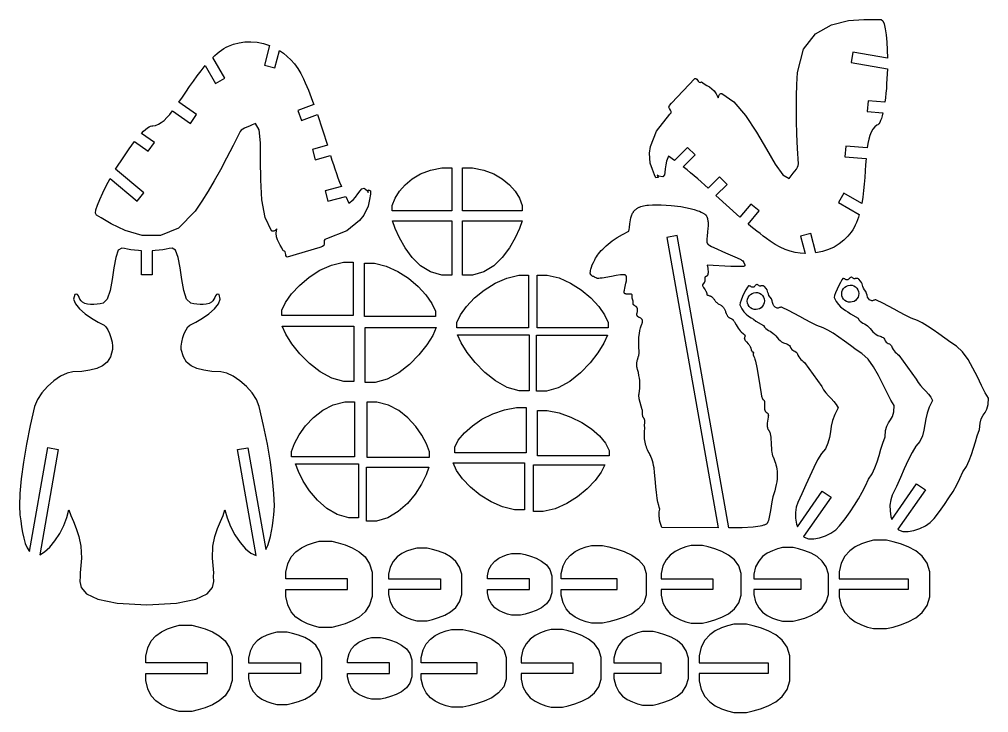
# Model space of a CAD drawing. Extents: x -355 to 189, y -333 to 56.
import ezdxf

# ---------------------------------------------------------------- set-up
doc = ezdxf.new("R2010")
doc.units = 0
doc.header["$MEASUREMENT"] = 0
doc.layers.add('DXF', color=18, linetype='CONTINUOUS')

msp = doc.modelspace()

# ---------------------------------------------------------------- linework, layer by layer
at = {"layer": 'DXF'}
for points in [[(9.71, -20.32), (8.53, -23.12), (8.06, -25.17), (7.83, -27.35), (7.61, -29.41), (7.33, -30.87), (6.48, -31.87), (3.95, -31.5), (3.35, -30.94), (3.81, -32.23), (2.52, -32.4), (1.73, -30.74), (0.62, -27.88), (-0.63, -24.27), (-0.94, -18.64), (-0.44, -14.85), (2.81, -6.35), (10.44, 3.24), (11.2, 4.06), (11.19, 4.82), (10.74, 5.57), (10.2, 6.35), (9.9, 7.21), (10.17, 8.19), (11.37, 9.35), (24.41, 23.19), (25.01, 23.19), (25.5, 22.84), (25.93, 22.29), (26.36, 21.71), (26.84, 21.26), (27.41, 21.07), (28.12, 21.32), (29.66, 20.23), (31.17, 19.34), (32.64, 18.51), (34.02, 17.56), (35.31, 16.35), (36.46, 14.7), (37.47, 12.47), (37.65, 13.07), (37.84, 13.58), (38.05, 14), (38.31, 14.33), (38.63, 14.59), (39.04, 14.77), (39.55, 14.89), (46.36, 10.15), (52.86, 2.44), (58.96, -6.87), (64.57, -16.42), (69.57, -24.83), (73.89, -30.74), (77.41, -32.78), (78.55, -31.28), (79.63, -29.92), (80.6, -28.68), (81.42, -27.56), (82.04, -26.53), (82.43, -25.57), (82.53, -24.66), (82.05, -15.97), (81.7, -7.97), (81.48, -0.5), (81.4, 6.56), (81.47, 13.34), (81.69, 19.98), (82.07, 26.62), (85.37, 39.68), (92.17, 48.28), (101.05, 53.34), (110.58, 55.77), (119.35, 56.47), (125.93, 56.36), (128.9, 56.35), (129.92, 55.7), (130.72, 53.93), (131.32, 51.21), (131.78, 47.75), (132.13, 43.71), (132.4, 39.3), (132.63, 34.71), (113.12, 38.15), (112.08, 32.24), (132.5, 28.64), (132.37, 25.86), (132.23, 23.09), (132.07, 20.35), (131.89, 17.65), (131.67, 14.99), (131.4, 12.41), (131.07, 9.9), (121.73, 10.72), (121.21, 4.74), (129.99, 3.97), (129.58, 2.31), (129.14, 0.85), (128.68, -0.39), (128.19, -1.4), (127.68, -2.16), (127.14, -2.65), (126.57, -2.84), (125.36, -3.88), (124.32, -5.23), (123.44, -6.85), (122.7, -8.73), (122.09, -10.85), (121.59, -13.18), (121.18, -15.69), (109.07, -14.63), (108.55, -20.61), (120.53, -21.66), (120.26, -25.1), (120, -28.65), (119.74, -32.28), (119.44, -35.96), (119.08, -39.63), (118.63, -43.28), (118.06, -46.86), (108.06, -41.09), (105.06, -46.28), (116.66, -52.98), (116.2, -54.56), (115.68, -56.09), (115.11, -57.58), (114.48, -59.01), (113.8, -60.38), (113.05, -61.69), (112.23, -62.94), (110.32, -65.32), (108.05, -67.54), (105.45, -69.55), (102.55, -71.32), (99.38, -72.79), (95.98, -73.92), (92.37, -74.67), (89.43, -63.71), (83.64, -65.26), (86.25, -75), (83.52, -74.82), (80.76, -74.39), (77.95, -73.69), (75.13, -72.72), (72.29, -71.45), (69.45, -69.89), (66.62, -68.01), (64.69, -66.6), (62.81, -65.21), (61, -63.83), (59.24, -62.47), (57.53, -61.12), (55.88, -59.78), (54.27, -58.45), (60.49, -51.03), (55.9, -47.18), (49.68, -54.59), (36.28, -42.44), (42.49, -36.24), (38.25, -31.99), (31.9, -38.34), (29.94, -36.53), (27.99, -34.75), (26.04, -33.01), (24.06, -31.29), (22.06, -29.6), (20.02, -27.94), (17.93, -26.3), (24.62, -19.62), (20.37, -15.38), (13.02, -22.73)], [(-169.81, -46.66), (-167.39, -44.83), (-165.95, -43.3), (-164.66, -41.52), (-163.45, -39.85), (-162.47, -38.72), (-161.23, -38.29), (-159.23, -39.87), (-158.99, -40.65), (-158.74, -39.3), (-157.54, -39.8), (-157.69, -41.63), (-158.15, -44.67), (-158.88, -48.42), (-161.42, -53.44), (-163.75, -56.48), (-170.82, -62.22), (-182.22, -66.71), (-183.29, -67.04), (-183.66, -67.7), (-183.65, -68.57), (-183.57, -69.52), (-183.73, -70.42), (-184.47, -71.13), (-186.08, -71.54), (-204.3, -77), (-204.81, -76.7), (-205.06, -76.15), (-205.16, -75.46), (-205.25, -74.75), (-205.43, -74.11), (-205.83, -73.67), (-206.57, -73.52), (-207.36, -71.81), (-208.23, -70.29), (-209.08, -68.83), (-209.8, -67.32), (-210.31, -65.63), (-210.49, -63.62), (-210.24, -61.19), (-210.7, -61.62), (-211.12, -61.97), (-211.51, -62.22), (-211.9, -62.38), (-212.31, -62.44), (-212.75, -62.4), (-213.25, -62.25), (-216.78, -54.74), (-218.56, -44.81), (-219.19, -33.69), (-219.26, -22.62), (-219.39, -12.83), (-220.17, -5.55), (-222.2, -2.03), (-223.95, -2.76), (-225.56, -3.4), (-227.02, -3.98), (-228.29, -4.55), (-229.34, -5.13), (-230.16, -5.77), (-230.7, -6.5), (-234.63, -14.26), (-238.33, -21.38), (-241.87, -27.95), (-245.33, -34.1), (-248.79, -39.94), (-252.3, -45.58), (-255.94, -51.14), (-265.33, -60.8), (-275.52, -64.85), (-285.74, -64.79), (-295.21, -62.13), (-303.15, -58.35), (-308.8, -54.96), (-311.36, -53.47), (-311.92, -52.4), (-311.72, -50.47), (-310.89, -47.81), (-309.56, -44.58), (-307.84, -40.92), (-305.87, -36.96), (-303.77, -32.86), (-288.6, -45.6), (-284.74, -41), (-300.62, -27.67), (-299.12, -25.33), (-297.62, -23), (-296.11, -20.71), (-294.6, -18.46), (-293.08, -16.28), (-291.55, -14.17), (-290.02, -12.16), (-282.34, -17.54), (-278.89, -12.63), (-286.12, -7.57), (-284.93, -6.34), (-283.83, -5.29), (-282.8, -4.44), (-281.87, -3.81), (-281.05, -3.41), (-280.34, -3.26), (-279.75, -3.37), (-278.18, -3.08), (-276.6, -2.44), (-275.03, -1.47), (-273.45, -0.21), (-271.87, 1.32), (-270.27, 3.09), (-268.66, 5.06), (-258.7, -1.91), (-255.25, 3), (-265.11, 9.9), (-263.15, 12.74), (-261.16, 15.69), (-259.11, 18.7), (-257.02, 21.74), (-254.87, 24.74), (-252.65, 27.67), (-250.37, 30.49), (-244.6, 20.49), (-239.4, 23.49), (-246.1, 35.1), (-244.91, 36.23), (-243.69, 37.3), (-242.46, 38.3), (-241.2, 39.22), (-239.92, 40.07), (-238.61, 40.83), (-237.29, 41.5), (-234.44, 42.61), (-231.36, 43.39), (-228.1, 43.84), (-224.71, 43.91), (-221.23, 43.6), (-217.72, 42.88), (-214.22, 41.73), (-217.16, 30.77), (-211.36, 29.22), (-208.75, 38.95), (-206.48, 37.44), (-204.3, 35.68), (-202.22, 33.67), (-200.26, 31.42), (-198.44, 28.9), (-196.76, 26.13), (-195.24, 23.08), (-194.28, 20.9), (-193.35, 18.76), (-192.47, 16.66), (-191.63, 14.6), (-190.82, 12.57), (-190.06, 10.59), (-189.33, 8.63), (-198.43, 5.32), (-196.38, -0.32), (-187.28, 2.99), (-181.76, -14.23), (-190.24, -16.5), (-188.68, -22.29), (-180.01, -19.97), (-179.22, -22.51), (-178.42, -25.03), (-177.6, -27.52), (-176.75, -29.99), (-175.87, -32.46), (-174.93, -34.92), (-173.94, -37.38), (-183.06, -39.82), (-181.51, -45.62), (-171.46, -42.92)], [(-117.5, -26.83), (-111.94, -26.83), (-111.94, -51.05), (-145.39, -51.05), (-145.39, -48), (-143.81, -43.97), (-141.42, -40.04), (-138.23, -36.35), (-134.24, -33.04), (-129.45, -30.26), (-123.87, -28.14)], [(-105.94, -26.83), (-100.38, -26.83), (-94.01, -28.14), (-88.43, -30.26), (-83.64, -33.04), (-79.65, -36.35), (-76.46, -40.04), (-74.07, -43.97), (-72.49, -48), (-72.49, -51.05), (-105.94, -51.05)], [(43.52, -229.06), (14.58, -64.89), (8.67, -65.94), (37.43, -229.03), (5.81, -228.88), (5.13, -226.54), (4.84, -225.34), (4.62, -224.09), (4.53, -223.45), (4.47, -222.79), (4.43, -222.11), (4.41, -221.42), (4.43, -220.7), (4.48, -219.97), (4.57, -219.2), (4.69, -218.42), (4.45, -217.32), (4.19, -216.39), (3.66, -214.62), (3.42, -213.6), (3.21, -212.36), (3.05, -210.82), (2.95, -208.87), (2.55, -206.15), (2.28, -203.42), (1.83, -197.98), (1.5, -195.31), (1.27, -194), (1, -192.7), (0.66, -191.42), (0.25, -190.17), (-0.23, -188.94), (-0.51, -188.34), (-0.81, -187.74), (-1.28, -186.93), (-1.71, -186.1), (-2.1, -185.27), (-2.45, -184.43), (-2.76, -183.58), (-3.04, -182.72), (-3.27, -181.83), (-3.47, -180.93), (-3.63, -180.01), (-3.75, -179.07), (-3.83, -178.1), (-3.87, -177.11), (-3.87, -176.09), (-3.84, -175.04), (-3.66, -172.85), (-3.69, -172.65), (-3.72, -172.45), (-3.75, -172.06), (-3.75, -171.7), (-3.74, -171.34), (-3.62, -170.03), (-3.6, -169.71), (-3.59, -169.4), (-3.6, -169.24), (-3.61, -169.08), (-3.63, -168.92), (-3.65, -168.76), (-3.69, -168.59), (-3.73, -168.43), (-3.78, -168.26), (-3.85, -168.09), (-3.92, -167.92), (-4.01, -167.74), (-4.11, -167.56), (-4.22, -167.38), (-4.27, -167.32), (-4.32, -167.27), (-4.36, -167.21), (-4.4, -167.15), (-4.48, -167.03), (-4.55, -166.9), (-4.62, -166.77), (-4.68, -166.63), (-4.73, -166.49), (-4.77, -166.34), (-4.81, -166.19), (-4.84, -166.04), (-4.9, -165.73), (-4.93, -165.41), (-4.95, -165.09), (-4.98, -163.8), (-5, -163.21), (-5.03, -162.93), (-5.05, -162.8), (-5.07, -162.68), (-6.77, -156.52), (-6.84, -156.15), (-6.89, -155.78), (-6.92, -155.43), (-6.93, -155.07), (-6.93, -154.72), (-6.92, -154.37), (-6.87, -153.66), (-6.49, -150.55), (-6.43, -149.62), (-6.4, -148.61), (-6.42, -147.5), (-6.5, -146.28), (-6.67, -144.94), (-6.92, -143.45), (-7.27, -141.81), (-7.74, -140), (-7.97, -139.08), (-8.05, -138.65), (-8.11, -138.25), (-8.15, -137.87), (-8.18, -137.51), (-8.18, -137.16), (-8.18, -136.83), (-8.16, -136.51), (-8.13, -136.21), (-8.09, -135.92), (-8.04, -135.64), (-7.91, -135.11), (-7.76, -134.61), (-7.12, -132.69), (-7.06, -132.43), (-7, -132.17), (-6.96, -131.9), (-6.92, -131.63), (-6.89, -131.34), (-6.88, -131.03), (-6.88, -130.72), (-6.9, -130.39), (-7.07, -127.14), (-7.08, -124.33), (-6.95, -121.92), (-6.72, -119.86), (-6.41, -118.14), (-6.06, -116.71), (-5.7, -115.55), (-5.34, -114.61), (-5.18, -114.18), (-5.06, -113.8), (-5.02, -113.62), (-4.99, -113.45), (-4.96, -113.28), (-4.94, -113.13), (-4.94, -112.99), (-4.94, -112.85), (-4.94, -112.72), (-4.96, -112.6), (-4.97, -112.54), (-4.98, -112.48), (-5, -112.43), (-5.01, -112.37), (-5.03, -112.32), (-5.05, -112.27), (-5.07, -112.22), (-5.09, -112.17), (-5.11, -112.13), (-5.14, -112.08), (-5.16, -112.04), (-5.19, -111.99), (-5.25, -111.91), (-5.31, -111.84), (-5.38, -111.76), (-5.45, -111.7), (-5.53, -111.63), (-5.61, -111.57), (-5.69, -111.51), (-5.78, -111.45), (-5.96, -111.35), (-6.34, -111.16), (-6.72, -110.97), (-6.92, -110.87), (-7.1, -110.77), (-7.28, -110.66), (-7.36, -110.6), (-7.44, -110.53), (-7.52, -110.47), (-7.6, -110.4), (-7.67, -110.32), (-7.73, -110.24), (-7.8, -110.16), (-7.85, -110.07), (-7.9, -109.98), (-7.93, -109.93), (-7.95, -109.87), (-7.97, -109.82), (-7.99, -109.77), (-8.02, -109.66), (-8.05, -109.54), (-8.07, -109.41), (-8.08, -109.28), (-8.08, -109.13), (-8.08, -108.98), (-8.07, -108.83), (-8.05, -108.66), (-8.02, -108.48), (-7.98, -108.3), (-7.93, -108.1), (-7.84, -107.72), (-7.77, -107.37), (-7.73, -107.04), (-7.71, -106.74), (-7.7, -106.6), (-7.71, -106.47), (-7.71, -106.34), (-7.72, -106.22), (-7.74, -106.11), (-7.76, -106), (-7.78, -105.89), (-7.81, -105.79), (-7.85, -105.69), (-7.88, -105.6), (-7.92, -105.52), (-7.96, -105.43), (-8.01, -105.35), (-8.06, -105.28), (-8.11, -105.21), (-8.16, -105.14), (-8.21, -105.08), (-8.27, -105.02), (-8.33, -104.96), (-8.39, -104.9), (-8.52, -104.8), (-8.65, -104.7), (-8.92, -104.53), (-9.19, -104.37), (-9.45, -104.22), (-9.57, -104.14), (-9.69, -104.06), (-9.74, -104.01), (-9.79, -103.97), (-9.84, -103.92), (-9.89, -103.87), (-9.93, -103.82), (-9.97, -103.77), (-10.01, -103.71), (-10.04, -103.65), (-10.07, -103.59), (-10.09, -103.56), (-10.1, -103.53), (-10.12, -103.46), (-10.14, -103.39), (-10.15, -103.31), (-10.16, -103.23), (-10.17, -103.15), (-10.17, -103.06), (-10.16, -102.71), (-10.18, -102.37), (-10.22, -102.05), (-10.27, -101.73), (-10.4, -101.13), (-10.55, -100.56), (-10.68, -100.01), (-10.74, -99.74), (-10.78, -99.48), (-10.81, -99.21), (-10.82, -99.08), (-10.82, -98.95), (-10.82, -98.82), (-10.81, -98.69), (-10.79, -98.55), (-10.77, -98.42), (-10.76, -98.39), (-10.76, -98.36), (-10.76, -98.33), (-10.76, -98.3), (-10.76, -98.27), (-10.76, -98.26), (-10.76, -98.24), (-10.76, -98.23), (-10.77, -98.22), (-10.77, -98.2), (-10.77, -98.19), (-10.78, -98.18), (-10.78, -98.17), (-10.79, -98.16), (-10.79, -98.15), (-10.8, -98.13), (-10.8, -98.12), (-10.81, -98.11), (-10.82, -98.1), (-10.82, -98.09), (-10.83, -98.08), (-10.85, -98.06), (-10.85, -98.05), (-10.86, -98.05), (-10.88, -98.03), (-10.9, -98.01), (-10.92, -98), (-10.95, -97.98), (-10.97, -97.97), (-11, -97.95), (-11.03, -97.94), (-11.05, -97.93), (-11.08, -97.92), (-11.15, -97.9), (-11.21, -97.88), (-11.29, -97.87), (-11.36, -97.85), (-11.52, -97.84), (-11.7, -97.82), (-12.09, -97.81), (-12.94, -97.82), (-13.38, -97.81), (-13.8, -97.79), (-14, -97.76), (-14.2, -97.73), (-14.29, -97.71), (-14.38, -97.68), (-14.47, -97.66), (-14.56, -97.63), (-14.64, -97.59), (-14.71, -97.56), (-14.79, -97.52), (-14.86, -97.47), (-14.89, -97.45), (-14.92, -97.42), (-14.95, -97.4), (-14.98, -97.37), (-15.01, -97.34), (-15.03, -97.31), (-15.06, -97.28), (-15.08, -97.25), (-15.11, -97.22), (-15.13, -97.19), (-15.15, -97.15), (-15.17, -97.12), (-15.18, -97.08), (-15.2, -97.04), (-15.21, -97), (-15.23, -96.96), (-15.24, -96.92), (-15.25, -96.87), (-15.25, -96.83), (-15.26, -96.78), (-15.27, -96.73), (-15.27, -96.68), (-15.27, -96.58), (-15.26, -96.36), (-15.23, -96.12), (-15.15, -95.59), (-14.9, -94.37), (-14.26, -91.61), (-14.01, -90.24), (-13.93, -89.6), (-13.91, -89.29), (-13.9, -89), (-13.9, -88.72), (-13.91, -88.46), (-13.92, -88.33), (-13.94, -88.21), (-13.96, -88.09), (-13.99, -87.98), (-14.01, -87.87), (-14.05, -87.77), (-14.09, -87.67), (-14.13, -87.58), (-14.15, -87.53), (-14.18, -87.49), (-14.2, -87.45), (-14.23, -87.41), (-14.26, -87.37), (-14.28, -87.33), (-14.32, -87.3), (-14.35, -87.26), (-14.36, -87.25), (-14.38, -87.23), (-14.4, -87.22), (-14.42, -87.2), (-14.44, -87.19), (-14.46, -87.17), (-14.51, -87.15), (-14.56, -87.12), (-14.62, -87.1), (-14.68, -87.08), (-14.74, -87.06), (-14.81, -87.04), (-14.88, -87.02), (-15.03, -86.99), (-15.2, -86.97), (-15.38, -86.95), (-15.79, -86.94), (-16.24, -86.95), (-17.26, -87.02), (-19.71, -87.35), (-22.44, -87.82), (-27.64, -88.74), (-28.68, -88.88), (-29.54, -88.95), (-29.9, -88.96), (-30.06, -88.96), (-30.2, -88.95), (-30.33, -88.94), (-30.39, -88.93), (-30.44, -88.92), (-30.49, -88.9), (-30.54, -88.89), (-30.56, -88.88), (-30.58, -88.87), (-30.6, -88.87), (-30.61, -88.86), (-31.84, -88.27), (-32.47, -87.96), (-32.78, -87.8), (-33.07, -87.62), (-33.34, -87.44), (-33.46, -87.34), (-33.58, -87.24), (-33.69, -87.13), (-33.8, -87.03), (-33.89, -86.91), (-33.94, -86.86), (-33.98, -86.8), (-34.02, -86.74), (-34.05, -86.68), (-34.09, -86.62), (-34.12, -86.55), (-34.15, -86.49), (-34.17, -86.42), (-34.19, -86.36), (-34.21, -86.29), (-34.23, -86.22), (-34.24, -86.15), (-34.25, -86.08), (-34.26, -86), (-34.26, -85.93), (-34.26, -85.85), (-34.25, -85.78), (-34.25, -85.7), (-34.19, -85.25), (-34.07, -84.58), (-33.87, -83.7), (-33.56, -82.62), (-33.12, -81.38), (-32.53, -79.99), (-31.75, -78.47), (-31.29, -77.66), (-30.77, -76.84), (-30.2, -75.99), (-29.56, -75.13), (-28.86, -74.25), (-28.1, -73.35), (-27.26, -72.45), (-26.36, -71.53), (-25.37, -70.61), (-24.31, -69.69), (-23.17, -68.77), (-21.94, -67.84), (-19.22, -66.02), (-16.12, -64.23), (-12.61, -62.5), (-12.41, -61.49), (-12.25, -60.42), (-12, -58.22), (-11.69, -56.01), (-11.46, -54.92), (-11.32, -54.39), (-11.16, -53.86), (-10.97, -53.35), (-10.76, -52.85), (-10.52, -52.37), (-10.24, -51.9), (-10.09, -51.67), (-9.93, -51.45), (-9.77, -51.23), (-9.59, -51.01), (-9.4, -50.8), (-9.2, -50.6), (-9, -50.4), (-8.78, -50.21), (-8.55, -50.02), (-8.31, -49.84), (-8.05, -49.66), (-7.79, -49.49), (-7.51, -49.33), (-7.22, -49.18), (-6.91, -49.03), (-6.6, -48.89), (-5.92, -48.63), (-5.19, -48.4), (-4.39, -48.2), (-3.54, -48.04), (-2.61, -47.9), (-1.61, -47.79), (0.59, -47.65), (3, -47.6), (5.58, -47.64), (11.04, -47.98), (16.56, -48.66), (19.22, -49.12), (21.73, -49.65), (24.07, -50.25), (26.16, -50.93), (27.1, -51.29), (27.97, -51.67), (28.74, -52.07), (29.1, -52.27), (29.43, -52.48), (29.74, -52.69), (30.02, -52.91), (30.28, -53.13), (30.51, -53.35), (30.61, -53.46), (30.71, -53.58), (30.8, -53.69), (30.88, -53.81), (30.96, -53.92), (31.03, -54.04), (31.09, -54.16), (31.14, -54.28), (31.33, -54.77), (31.48, -55.27), (31.61, -55.79), (31.71, -56.31), (31.79, -56.86), (31.84, -57.4), (31.89, -58.52), (31.87, -59.66), (31.8, -60.8), (31.56, -63.04), (31.29, -65.13), (31.11, -66.96), (31.1, -67.37), (31.1, -67.75), (31.11, -68.11), (31.14, -68.44), (31.17, -68.6), (31.2, -68.74), (31.23, -68.88), (31.27, -69.01), (31.32, -69.14), (31.35, -69.2), (31.37, -69.25), (31.4, -69.31), (31.43, -69.36), (31.46, -69.41), (31.5, -69.46), (31.54, -69.5), (31.58, -69.55), (31.63, -69.6), (31.68, -69.65), (31.81, -69.76), (31.96, -69.88), (32.32, -70.12), (32.75, -70.39), (33.82, -70.98), (35.13, -71.63), (41.71, -74.57), (48.13, -77.36), (50.31, -78.42), (50.68, -78.63), (50.97, -78.82), (51.09, -78.9), (51.13, -78.94), (51.18, -78.97), (51.21, -79.01), (51.23, -79.02), (51.24, -79.04), (51.26, -79.06), (51.27, -79.07), (51.28, -79.09), (51.29, -79.1), (51.83, -80.05), (52.1, -80.52), (52.22, -80.76), (52.31, -80.98), (52.35, -81.09), (52.39, -81.19), (52.41, -81.3), (52.43, -81.35), (52.43, -81.4), (52.44, -81.44), (52.45, -81.49), (52.45, -81.54), (52.45, -81.58), (52.44, -81.63), (52.44, -81.67), (52.43, -81.71), (52.42, -81.75), (52.42, -81.77), (52.41, -81.79), (52.4, -81.81), (52.39, -81.83), (52.39, -81.85), (52.38, -81.87), (52.37, -81.89), (52.36, -81.9), (52.34, -81.92), (52.33, -81.94), (52.32, -81.96), (52.3, -81.97), (52.29, -81.99), (52.27, -82), (52.26, -82.02), (52.24, -82.03), (52.21, -82.06), (52.17, -82.09), (52.12, -82.12), (52.08, -82.14), (52.03, -82.16), (51.97, -82.18), (51.91, -82.2), (51.85, -82.22), (51.78, -82.24), (51.7, -82.25), (51.51, -82.28), (50.98, -82.31), (49.43, -82.33), (44.69, -82.18), (31.36, -81.44), (31.66, -83.23), (31.77, -84.09), (31.84, -84.9), (31.85, -85.28), (31.84, -85.65), (31.82, -86), (31.8, -86.17), (31.78, -86.33), (31.75, -86.48), (31.71, -86.63), (31.67, -86.78), (31.62, -86.92), (31.56, -87.05), (31.5, -87.17), (31.47, -87.23), (31.43, -87.29), (31.4, -87.34), (31.36, -87.4), (31.28, -87.5), (31.2, -87.59), (31.12, -87.67), (31.04, -87.73), (30.97, -87.79), (30.89, -87.84), (30.82, -87.89), (30.75, -87.93), (30.68, -87.96), (30.61, -87.99), (30.48, -88.04), (30.36, -88.08), (30.31, -88.1), (30.26, -88.12), (30.21, -88.14), (30.19, -88.15), (30.16, -88.16), (30.14, -88.18), (30.12, -88.19), (30.1, -88.21), (30.09, -88.23), (30.07, -88.25), (30.06, -88.26), (30.05, -88.27), (30.04, -88.29), (30.02, -88.31), (30.01, -88.34), (30, -88.36), (29.99, -88.39), (29.98, -88.43), (29.97, -88.46), (29.97, -88.5), (29.96, -88.53), (29.96, -88.58), (29.95, -88.67), (29.95, -88.77), (29.96, -88.88), (29.97, -89.01), (30.01, -89.31), (30.03, -89.48), (30.05, -89.63), (30.06, -89.78), (30.06, -89.92), (30.05, -90.06), (30.04, -90.19), (30.02, -90.32), (30, -90.44), (29.97, -90.56), (29.94, -90.67), (29.9, -90.77), (29.86, -90.88), (29.82, -90.98), (29.77, -91.07), (29.72, -91.17), (29.66, -91.26), (28.73, -92.5), (28.72, -92.53), (28.71, -92.55), (28.7, -92.57), (28.7, -92.59), (28.69, -92.61), (28.68, -92.63), (28.68, -92.66), (28.68, -92.68), (28.68, -92.71), (28.68, -92.73), (28.68, -92.76), (28.68, -92.78), (28.68, -92.81), (28.68, -92.84), (28.69, -92.89), (28.71, -92.95), (28.72, -93.01), (28.75, -93.07), (28.77, -93.13), (28.83, -93.26), (28.9, -93.39), (29.07, -93.68), (29.27, -93.98), (29.74, -94.64), (30.23, -95.34), (30.46, -95.7), (30.67, -96.07), (30.76, -96.25), (30.84, -96.43), (30.91, -96.6), (30.97, -96.78), (31.02, -96.96), (31.04, -97.04), (31.05, -97.13), (31.06, -97.22), (31.07, -97.3), (31.07, -97.39), (31.07, -97.47), (31.07, -97.55), (31.07, -97.63), (31.08, -97.7), (31.08, -97.76), (31.1, -97.82), (31.11, -97.88), (31.12, -97.91), (31.13, -97.93), (31.14, -97.96), (31.15, -97.98), (31.16, -98.01), (31.17, -98.03), (31.18, -98.05), (31.19, -98.07), (31.21, -98.09), (31.22, -98.11), (31.24, -98.13), (31.25, -98.15), (31.27, -98.16), (31.28, -98.18), (31.3, -98.19), (31.32, -98.21), (31.34, -98.22), (31.36, -98.24), (31.4, -98.26), (31.44, -98.29), (31.49, -98.31), (31.54, -98.33), (31.59, -98.35), (31.7, -98.38), (31.81, -98.42), (32.36, -98.55), (32.67, -98.64), (32.84, -98.7), (33.01, -98.77), (33.19, -98.85), (33.38, -98.95), (33.56, -99.06), (33.76, -99.18), (33.95, -99.33), (34.15, -99.5), (34.35, -99.69), (34.56, -99.9), (34.77, -100.13), (34.98, -100.4), (35.19, -100.69), (35.4, -101.02), (35.61, -101.34), (35.83, -101.63), (36.04, -101.9), (36.26, -102.14), (36.47, -102.35), (36.68, -102.55), (36.9, -102.73), (37.11, -102.89), (37.33, -103.03), (37.54, -103.17), (37.96, -103.41), (38.79, -103.85), (39.2, -104.09), (39.4, -104.22), (39.6, -104.36), (39.79, -104.52), (39.98, -104.69), (40.17, -104.88), (40.36, -105.08), (40.54, -105.32), (40.72, -105.57), (40.89, -105.85), (41.06, -106.17), (41.23, -106.51), (41.4, -106.89), (41.56, -107.3), (41.71, -107.75), (42.02, -108.61), (42.17, -108.98), (42.32, -109.3), (42.48, -109.6), (42.63, -109.86), (42.78, -110.09), (42.94, -110.29), (43.09, -110.47), (43.25, -110.62), (43.4, -110.76), (43.56, -110.88), (43.72, -110.98), (43.88, -111.08), (44.03, -111.16), (44.19, -111.24), (44.84, -111.53), (45, -111.62), (45.17, -111.71), (45.33, -111.81), (45.5, -111.93), (45.67, -112.07), (45.84, -112.22), (46.01, -112.4), (46.18, -112.6), (46.36, -112.83), (46.53, -113.09), (46.71, -113.38), (46.89, -113.71), (47.57, -114.97), (48.19, -116.02), (48.77, -116.9), (49.34, -117.65), (49.9, -118.3), (50.48, -118.9), (51.78, -120.09), (51.95, -120.25), (52.09, -120.39), (52.22, -120.53), (52.32, -120.66), (52.36, -120.72), (52.4, -120.78), (52.44, -120.84), (52.47, -120.89), (52.49, -120.95), (52.52, -121), (52.54, -121.05), (52.55, -121.1), (52.56, -121.15), (52.57, -121.2), (52.58, -121.25), (52.58, -121.29), (52.58, -121.34), (52.58, -121.38), (52.57, -121.42), (52.57, -121.47), (52.56, -121.51), (52.55, -121.55), (52.54, -121.59), (52.52, -121.63), (52.49, -121.71), (52.46, -121.79), (52.3, -122.1), (52.27, -122.19), (52.24, -122.27), (52.23, -122.32), (52.22, -122.36), (52.21, -122.41), (52.2, -122.46), (52.2, -122.51), (52.19, -122.56), (52.19, -122.61), (52.19, -122.66), (52.2, -122.71), (52.21, -122.77), (52.22, -122.83), (52.23, -122.89), (52.25, -122.95), (52.27, -123.01), (52.3, -123.07), (52.33, -123.14), (52.36, -123.21), (52.4, -123.28), (52.49, -123.43), (52.7, -123.73), (52.93, -124.03), (53.41, -124.62), (54.42, -125.76), (54.89, -126.32), (55.11, -126.6), (55.3, -126.89), (55.48, -127.17), (55.55, -127.31), (55.62, -127.46), (55.69, -127.6), (55.74, -127.75), (55.79, -127.89), (55.82, -128.04), (56.07, -129.02), (56.12, -129.21), (56.18, -129.38), (56.25, -129.54), (56.28, -129.61), (56.31, -129.68), (56.35, -129.74), (56.39, -129.8), (56.42, -129.85), (56.47, -129.91), (56.51, -129.95), (56.55, -130), (56.6, -130.04), (56.65, -130.08), (56.71, -130.12), (56.76, -130.15), (56.82, -130.18), (56.88, -130.21), (56.95, -130.24), (57.02, -130.26), (57.09, -130.29), (57.17, -130.31), (57.21, -130.32), (57.25, -130.33), (57.28, -130.34), (57.31, -130.35), (57.33, -130.36), (57.34, -130.37), (57.36, -130.38), (57.37, -130.38), (57.38, -130.39), (57.39, -130.4), (57.39, -130.41), (57.4, -130.41), (57.41, -130.42), (57.42, -130.43), (57.42, -130.44), (57.43, -130.45), (57.43, -130.45), (57.44, -130.46), (57.44, -130.47), (57.44, -130.48), (57.44, -130.48), (57.45, -130.49), (57.45, -130.5), (57.45, -130.51), (57.45, -130.52), (57.45, -130.53), (57.45, -130.54), (57.45, -130.55), (57.45, -130.56), (57.45, -130.57), (57.45, -130.58), (57.45, -130.59), (57.45, -130.61), (57.44, -130.63), (57.43, -130.66), (57.42, -130.68), (57.4, -130.73), (57.3, -130.96), (57.24, -131.09), (57.21, -131.17), (57.18, -131.24), (57.16, -131.32), (57.14, -131.39), (57.12, -131.48), (57.11, -131.56), (57.11, -131.61), (57.11, -131.65), (57.11, -131.7), (57.11, -131.74), (57.11, -131.79), (57.12, -131.84), (57.13, -131.89), (57.14, -131.94), (57.15, -131.99), (57.17, -132.04), (57.18, -132.09), (57.2, -132.14), (57.23, -132.2), (57.25, -132.25), (57.28, -132.31), (57.31, -132.36), (57.45, -132.6), (57.58, -132.86), (57.71, -133.16), (57.85, -133.5), (58.13, -134.35), (58.44, -135.49), (59.18, -138.94), (60.15, -144.42), (61.62, -153.78), (61.87, -155.05), (61.99, -155.55), (62.13, -155.97), (62.19, -156.15), (62.27, -156.32), (62.34, -156.46), (62.38, -156.53), (62.42, -156.6), (62.46, -156.66), (62.5, -156.71), (62.54, -156.76), (62.59, -156.81), (62.63, -156.86), (62.68, -156.9), (62.73, -156.94), (62.77, -156.97), (62.82, -157.01), (62.87, -157.04), (62.92, -157.08), (62.96, -157.12), (63, -157.16), (63.04, -157.2), (63.08, -157.24), (63.11, -157.28), (63.15, -157.33), (63.18, -157.37), (63.24, -157.47), (63.3, -157.57), (63.35, -157.67), (63.39, -157.78), (63.43, -157.89), (63.46, -158.01), (63.49, -158.13), (63.51, -158.25), (63.53, -158.37), (63.56, -158.63), (63.58, -158.9), (63.59, -159.17), (63.58, -159.74), (63.56, -160.87), (63.55, -161.92), (63.56, -162.16), (63.58, -162.4), (63.6, -162.62), (63.62, -162.73), (63.64, -162.83), (63.67, -162.94), (63.7, -163.04), (63.73, -163.14), (63.77, -163.23), (63.81, -163.33), (63.86, -163.42), (63.91, -163.51), (63.97, -163.6), (64.04, -163.68), (64.11, -163.76), (64.19, -163.84), (64.27, -163.92), (64.37, -164), (64.47, -164.07), (64.57, -164.14), (64.69, -164.21), (64.81, -164.28), (64.91, -164.35), (65.01, -164.42), (65.1, -164.5), (65.18, -164.58), (65.25, -164.66), (65.32, -164.74), (65.38, -164.83), (65.43, -164.91), (65.48, -165), (65.52, -165.09), (65.56, -165.18), (65.59, -165.27), (65.61, -165.36), (65.63, -165.45), (65.65, -165.55), (65.66, -165.64), (65.67, -165.73), (65.67, -165.82), (65.67, -165.91), (65.66, -166.08), (65.65, -166.25), (65.62, -166.41), (65.6, -166.56), (65.54, -166.83), (65.3, -168.02), (65.15, -169.01), (65.04, -170.15), (65.01, -170.74), (65.02, -171.35), (65.05, -171.94), (65.09, -172.23), (65.13, -172.52), (65.19, -172.79), (65.26, -173.06), (65.34, -173.32), (65.43, -173.57), (65.49, -173.69), (65.54, -173.81), (65.6, -173.92), (65.67, -174.03), (65.74, -174.13), (65.81, -174.23), (65.89, -174.33), (65.97, -174.42), (66.01, -174.47), (66.05, -174.52), (66.09, -174.57), (66.13, -174.62), (66.2, -174.74), (66.27, -174.87), (66.34, -175), (66.4, -175.15), (66.46, -175.31), (66.51, -175.47), (66.62, -175.83), (66.71, -176.22), (66.87, -177.08), (66.99, -178.04), (67.09, -179.07), (67.23, -181.27), (67.5, -185.64), (67.61, -186.6), (67.76, -187.46), (67.84, -187.85), (67.94, -188.21), (68.05, -188.53), (68.1, -188.68), (68.16, -188.82), (68.73, -190.07), (69.34, -191.69), (69.64, -192.63), (69.92, -193.66), (70.17, -194.77), (70.38, -195.96), (70.53, -197.23), (70.62, -198.58), (70.64, -200.01), (70.58, -201.51), (70.41, -203.08), (70.15, -204.72), (69.76, -206.42), (69.24, -208.2), (68.27, -211.56), (67.6, -214.46), (66.84, -219.2), (66.56, -221.2), (66.22, -223.03), (66, -223.92), (65.73, -224.8), (65.4, -225.67), (65, -226.55), (64.87, -226.65), (64.74, -226.74), (64.6, -226.83), (64.46, -226.91), (64.13, -227.08), (63.78, -227.24), (63.39, -227.39), (62.97, -227.53), (62.05, -227.79), (61, -228.03), (59.85, -228.23), (57.22, -228.56), (50.92, -228.95)], [(-134.24, -77.17), (-138.23, -71.82), (-141.42, -66.25), (-143.81, -60.95), (-145.34, -56.54), (-111.94, -56.54), (-111.94, -87.17), (-117.5, -87.17), (-123.87, -85.33), (-129.45, -81.83)], [(-76.46, -66.25), (-79.65, -71.82), (-83.64, -77.17), (-88.43, -81.83), (-94.01, -85.33), (-100.38, -87.17), (-105.94, -87.17), (-105.94, -56.54), (-72.54, -56.54), (-74.07, -60.95)], [(-351.37, -237.71), (-350.33, -240.22), (-349.03, -242.26), (-338.74, -183.93), (-332.84, -184.97), (-343.26, -244.1), (-340.48, -242.5), (-337.58, -239.79), (-334.71, -236.24), (-332.04, -232.11), (-329.73, -227.65), (-327.95, -223.12), (-326.86, -218.78), (-325.84, -222.07), (-324.36, -225.49), (-322.73, -229.34), (-321.23, -233.86), (-320.17, -239.35), (-319.85, -246.07), (-320.56, -254.29), (-320.54, -256.16), (-320.72, -259.05), (-319.91, -262.48), (-316.93, -265.98), (-310.59, -269.08), (-299.7, -271.3), (-283.08, -272.17), (-266.46, -271.3), (-255.57, -269.08), (-249.23, -265.98), (-246.25, -262.48), (-245.44, -259.05), (-245.62, -256.16), (-245.6, -254.29), (-246.32, -246.07), (-246, -239.35), (-244.94, -233.86), (-243.44, -229.34), (-241.8, -225.49), (-240.32, -222.07), (-239.31, -218.78), (-238.13, -223.38), (-236.19, -228.19), (-233.68, -232.88), (-230.79, -237.15), (-227.73, -240.71), (-224.68, -243.23), (-221.85, -244.42), (-232.31, -185.09), (-226.4, -184.05), (-216.34, -241.06), (-215.28, -238.95), (-214.42, -236.5), (-213.72, -233.76), (-213.14, -230.84), (-212.66, -227.79), (-212.23, -224.71), (-211.81, -221.67), (-211.52, -216.56), (-211.77, -209.72), (-212.53, -201.46), (-213.77, -192.1), (-215.46, -181.99), (-217.57, -171.44), (-220.08, -160.78), (-221.61, -156.93), (-224.1, -153.13), (-227.28, -149.57), (-230.88, -146.44), (-234.64, -143.92), (-238.29, -142.2), (-241.56, -141.48), (-246.62, -141.12), (-251.1, -140.54), (-254.97, -139.58), (-258.2, -138.1), (-260.77, -135.93), (-262.63, -132.92), (-263.77, -128.91), (-263.84, -126.96), (-263.53, -124.66), (-262.92, -122.21), (-262.08, -119.83), (-261.11, -117.74), (-260.08, -116.13), (-259.07, -115.24), (-255.67, -113.48), (-251.97, -111.28), (-248.35, -108.76), (-245.22, -106.05), (-242.95, -103.27), (-241.94, -100.56), (-242.56, -98.03), (-243.45, -97.76), (-244.11, -98.02), (-244.61, -98.68), (-245.05, -99.59), (-245.52, -100.6), (-246.11, -101.57), (-246.9, -102.35), (-248.22, -103.03), (-249.77, -103.44), (-251.48, -103.62), (-253.28, -103.61), (-255.09, -103.45), (-256.84, -103.18), (-258.46, -102.82), (-260.77, -100.54), (-262.37, -95.78), (-263.53, -89.59), (-264.51, -83.05), (-265.56, -77.21), (-266.97, -73.14), (-268.98, -71.89), (-270.52, -72.21), (-272.26, -72.54), (-274.16, -72.85), (-276.21, -73.12), (-278.39, -73.32), (-280.08, -73.4), (-280.08, -84.02), (-280.08, -84.07), (-280.08, -86.88), (-286.08, -86.88), (-286.08, -84.07), (-286.08, -84.02), (-286.08, -75.9), (-286.08, -73.4), (-287.77, -73.32), (-289.96, -73.12), (-292.01, -72.85), (-293.91, -72.54), (-295.64, -72.21), (-297.18, -71.89), (-299.2, -73.14), (-300.6, -77.21), (-301.66, -83.05), (-302.64, -89.59), (-303.79, -95.78), (-305.39, -100.54), (-307.7, -102.82), (-309.33, -103.18), (-311.08, -103.45), (-312.89, -103.61), (-314.68, -103.62), (-316.39, -103.44), (-317.94, -103.03), (-319.26, -102.35), (-320.06, -101.57), (-320.65, -100.6), (-321.12, -99.59), (-321.56, -98.68), (-322.06, -98.02), (-322.71, -97.76), (-323.6, -98.03), (-324.23, -100.56), (-323.21, -103.27), (-320.95, -106.05), (-317.81, -108.76), (-314.2, -111.28), (-310.5, -113.48), (-307.1, -115.24), (-306.08, -116.13), (-305.05, -117.74), (-304.08, -119.83), (-303.25, -122.21), (-302.64, -124.66), (-302.33, -126.96), (-302.4, -128.91), (-303.53, -132.92), (-305.4, -135.93), (-307.96, -138.1), (-311.19, -139.58), (-315.07, -140.54), (-319.55, -141.12), (-324.6, -141.48), (-327.88, -142.2), (-331.52, -143.92), (-335.28, -146.44), (-338.88, -149.57), (-342.06, -153.13), (-344.55, -156.93), (-346.08, -160.78), (-348.59, -171.44), (-350.71, -181.99), (-352.4, -192.1), (-353.64, -201.46), (-354.4, -209.72), (-354.65, -216.56), (-354.35, -221.67), (-353.9, -225), (-353.42, -228.38), (-352.87, -231.69), (-352.2, -234.83)], [(-172.8, -79.84), (-167.24, -79.84), (-167.24, -95.7), (-167.24, -109.82), (-171.96, -109.82), (-198.09, -109.82), (-207.43, -109.82), (-207.43, -106.77), (-205.39, -102.42), (-202.01, -97.67), (-197.51, -92.85), (-192.11, -88.32), (-186.05, -84.41), (-179.54, -81.47)], [(-161.01, -80.42), (-155.44, -80.42), (-148.73, -82.05), (-142.26, -84.99), (-136.26, -88.9), (-130.93, -93.43), (-126.49, -98.25), (-123.15, -103), (-121.13, -107.35), (-121.13, -110.4), (-146.83, -110.4), (-160.95, -110.4), (-161.01, -110.4), (-161.01, -95.48)], [(-68.88, -87.12), (-68.88, -116.79), (-109.07, -116.79), (-109.07, -113.73), (-107.03, -109.4), (-103.65, -104.7), (-99.15, -99.94), (-93.75, -95.48), (-87.69, -91.63), (-81.18, -88.74), (-74.44, -87.12)], [(-64.04, -87.07), (-58.48, -87.07), (-51.77, -88.69), (-45.3, -91.58), (-39.29, -95.43), (-33.97, -99.9), (-29.53, -104.65), (-26.19, -109.36), (-24.17, -113.69), (-24.17, -116.74), (-64.04, -116.74)], [(71.5, -105.55), (71.09, -105.68), (70.69, -105.7), (69.54, -105.14), (68.81, -104.4), (68.38, -103.53), (68.09, -102.56), (67.8, -101.54), (67.35, -100.51), (66.61, -99.51), (66.03, -98.46), (65.69, -97.61), (65.47, -96.88), (65.26, -96.19), (64.93, -95.44), (64.37, -94.56), (63.45, -93.46), (63.22, -93.25), (62.89, -93.13), (62.51, -93.09), (62.11, -93.1), (61.72, -93.15), (61.4, -93.2), (61.18, -93.25), (60.86, -93.25), (60.56, -93.13), (60.27, -92.94), (60, -92.73), (59.72, -92.53), (59.43, -92.39), (59.13, -92.36), (58.83, -92.47), (58.54, -92.69), (58.28, -92.98), (58.01, -93.29), (57.74, -93.59), (57.46, -93.81), (57.15, -93.93), (56.8, -93.91), (56.43, -93.79), (56.04, -93.6), (55.63, -93.4), (55.23, -93.22), (54.83, -93.13), (54.45, -93.16), (53.91, -93.87), (53.1, -95.28), (52.15, -97.13), (51.21, -99.16), (50.4, -101.12), (49.85, -102.74), (49.7, -103.76), (50.78, -105.98), (51.97, -107.68), (53.25, -109.01), (54.6, -110.08), (55.97, -111.01), (57.35, -111.92), (58.71, -112.94), (63.03, -115.42), (63.54, -116.33), (64.2, -117.05), (64.96, -117.64), (65.79, -118.13), (66.65, -118.6), (67.49, -119.08), (68.28, -119.63), (69.1, -120.38), (69.86, -121.23), (70.62, -122.14), (71.39, -123.03), (72.21, -123.85), (73.12, -124.53), (74.13, -125.03), (74.77, -125.25), (75.4, -125.48), (76, -125.73), (76.57, -126), (77.07, -126.31), (77.5, -126.67), (77.85, -127.09), (78.33, -128.12), (78.86, -128.8), (79.42, -129.25), (80.01, -129.57), (80.62, -129.87), (81.24, -130.28), (81.86, -130.9), (82.25, -132), (82.74, -132.94), (83.31, -133.75), (83.93, -134.46), (84.58, -135.09), (85.24, -135.68), (85.87, -136.25), (95.63, -149.57), (96.7, -151.47), (98.02, -153.2), (99.49, -154.82), (101, -156.41), (102.47, -158.04), (103.79, -159.76), (104.87, -161.67), (102.94, -165.33), (101.74, -168.75), (101, -171.99), (100.48, -175.13), (99.93, -178.24), (99.11, -181.4), (97.77, -184.68), (95.53, -187.27), (93.33, -190.83), (91.15, -195.12), (88.97, -199.89), (86.77, -204.93), (84.52, -209.98), (82.21, -214.81), (81.33, -217.33), (80.92, -220.34), (80.97, -223.6), (81.47, -226.86), (81.95, -228.37), (95.91, -208.32), (100.84, -211.75), (85.41, -233.91), (85.68, -234.16), (88.15, -235.1), (91.13, -235.23), (94.38, -234.67), (97.69, -233.54), (100.82, -231.95), (103.56, -230.02), (105.67, -227.87), (108.74, -223.84), (111.53, -220), (114.05, -216.29), (116.33, -212.65), (118.38, -209.04), (120.22, -205.4), (121.86, -201.68), (123.86, -198.63), (125.45, -195.37), (126.74, -191.95), (127.85, -188.44), (128.88, -184.89), (129.95, -181.36), (131.17, -177.91), (131.47, -174.33), (132.2, -171.81), (133.19, -169.94), (134.27, -168.28), (135.26, -166.41), (136, -163.9), (136.29, -160.31), (134.36, -157.24), (132.28, -153.11), (130, -148.36), (127.5, -143.38), (124.73, -138.58), (121.65, -134.37), (118.22, -131.15), (115.04, -128.96), (111.76, -126.6), (108.45, -124.2), (105.2, -121.88), (102.05, -119.78), (99.09, -118.03), (96.38, -116.76), (92.82, -115.31), (89.51, -113.74), (86.37, -112.09), (83.29, -110.38), (80.17, -108.65), (76.93, -106.93), (73.45, -105.25), (73.09, -105.08), (72.7, -105.08), (72.31, -105.19), (71.9, -105.37)], [(124.49, -101.43), (124.08, -101.56), (123.68, -101.58), (122.53, -101.02), (121.8, -100.28), (121.37, -99.41), (121.08, -98.44), (120.79, -97.42), (120.34, -96.39), (119.6, -95.39), (119.02, -94.34), (118.68, -93.5), (118.46, -92.76), (118.25, -92.07), (117.92, -91.32), (117.36, -90.44), (116.45, -89.34), (116.21, -89.13), (115.88, -89.02), (115.5, -88.97), (115.1, -88.99), (114.71, -89.03), (114.39, -89.08), (114.17, -89.13), (113.85, -89.13), (113.55, -89.01), (113.26, -88.82), (112.99, -88.61), (112.71, -88.41), (112.42, -88.27), (112.12, -88.24), (111.82, -88.35), (111.54, -88.57), (111.27, -88.86), (111, -89.18), (110.73, -89.47), (110.45, -89.7), (110.14, -89.82), (109.79, -89.8), (109.42, -89.67), (109.03, -89.48), (108.62, -89.28), (108.22, -89.11), (107.82, -89.01), (107.44, -89.04), (106.9, -89.75), (106.09, -91.16), (105.14, -93.01), (104.2, -95.05), (103.39, -97), (102.84, -98.62), (102.69, -99.64), (103.77, -101.86), (104.96, -103.57), (106.24, -104.89), (107.59, -105.96), (108.96, -106.89), (110.34, -107.8), (111.7, -108.83), (116.02, -111.3), (116.53, -112.21), (117.19, -112.93), (117.95, -113.52), (118.78, -114.01), (119.64, -114.48), (120.48, -114.96), (121.27, -115.51), (122.09, -116.26), (122.85, -117.11), (123.61, -118.02), (124.38, -118.91), (125.2, -119.73), (126.11, -120.41), (127.12, -120.91), (127.76, -121.14), (128.39, -121.37), (129, -121.61), (129.56, -121.88), (130.06, -122.19), (130.49, -122.55), (130.84, -122.97), (131.32, -124.01), (131.85, -124.69), (132.41, -125.13), (133, -125.45), (133.61, -125.76), (134.23, -126.16), (134.85, -126.78), (135.24, -127.88), (135.73, -128.82), (136.3, -129.63), (136.92, -130.34), (137.57, -130.97), (138.23, -131.56), (138.86, -132.13), (148.62, -145.45), (149.69, -147.35), (151.01, -149.08), (152.48, -150.7), (153.99, -152.29), (155.46, -153.92), (156.78, -155.65), (157.86, -157.55), (155.93, -161.22), (154.73, -164.63), (153.99, -167.87), (153.47, -171.01), (152.92, -174.13), (152.1, -177.29), (150.76, -180.56), (148.52, -183.15), (146.32, -186.71), (144.14, -191), (141.96, -195.78), (139.76, -200.81), (137.51, -205.86), (135.2, -210.69), (134.32, -213.21), (133.91, -216.22), (133.96, -219.48), (134.46, -222.74), (134.94, -224.26), (148.9, -204.21), (153.83, -207.63), (138.4, -229.79), (138.67, -230.05), (141.14, -230.98), (144.12, -231.11), (147.37, -230.55), (150.68, -229.42), (153.81, -227.83), (156.55, -225.9), (158.66, -223.75), (161.73, -219.72), (164.52, -215.88), (167.04, -212.17), (169.32, -208.54), (171.37, -204.93), (173.21, -201.29), (174.85, -197.56), (176.85, -194.51), (178.44, -191.25), (179.73, -187.84), (180.84, -184.32), (181.87, -180.77), (182.94, -177.24), (184.16, -173.79), (184.46, -170.21), (185.19, -167.7), (186.18, -165.82), (187.26, -164.16), (188.25, -162.29), (188.99, -159.78), (189.28, -156.2), (187.35, -153.12), (185.27, -149), (182.99, -144.24), (180.49, -139.26), (177.72, -134.46), (174.64, -130.25), (171.21, -127.03), (168.03, -124.84), (164.75, -122.48), (161.44, -120.08), (158.19, -117.76), (155.04, -115.67), (152.08, -113.91), (149.37, -112.64), (145.81, -111.19), (142.5, -109.63), (139.36, -107.97), (136.28, -106.26), (133.16, -104.53), (129.92, -102.81), (126.44, -101.13), (126.08, -100.96), (125.69, -100.96), (125.3, -101.08), (124.89, -101.25)], [(57.68, -106.34), (56.63, -105.99), (55.69, -105.42), (54.92, -104.66), (54.36, -103.77), (54, -102.78), (53.86, -101.73), (53.96, -100.67), (54.31, -99.62), (54.89, -98.67), (55.64, -97.91), (56.53, -97.34), (57.52, -96.98), (58.57, -96.85), (59.64, -96.94), (60.69, -97.29), (61.63, -97.87), (62.39, -98.63), (62.96, -99.52), (63.32, -100.51), (63.46, -101.55), (63.36, -102.62), (63.01, -103.67), (62.43, -104.62), (61.68, -105.38), (60.78, -105.95), (59.8, -106.31), (58.75, -106.44)], [(110.67, -102.23), (109.62, -101.88), (108.68, -101.3), (107.92, -100.54), (107.35, -99.65), (106.99, -98.66), (106.85, -97.62), (106.95, -96.55), (107.3, -95.5), (107.88, -94.55), (108.63, -93.79), (109.52, -93.22), (110.51, -92.86), (111.56, -92.73), (112.63, -92.83), (113.68, -93.18), (114.62, -93.76), (115.38, -94.51), (115.95, -95.4), (116.31, -96.39), (116.45, -97.44), (116.35, -98.5), (116, -99.56), (115.42, -100.5), (114.67, -101.26), (113.78, -101.83), (112.79, -102.19), (111.74, -102.33)], [(-172.54, -146.74), (-179.27, -144.88), (-185.79, -141.34), (-191.85, -136.63), (-197.25, -131.21), (-201.75, -125.59), (-205.13, -120.25), (-207.1, -115.83), (-197.83, -115.83), (-171.69, -115.83), (-166.98, -115.83), (-166.98, -146.74)], [(-122.68, -120.92), (-126.02, -126.26), (-130.46, -131.89), (-135.78, -137.3), (-141.79, -142.01), (-148.26, -145.55), (-154.97, -147.41), (-160.53, -147.41), (-160.53, -116.5), (-160.48, -116.5), (-142.3, -116.5), (-120.73, -116.5)], [(-68.63, -152), (-74.19, -152), (-80.92, -150.11), (-87.44, -146.51), (-93.5, -141.71), (-98.9, -136.2), (-103.4, -130.49), (-106.78, -125.08), (-108.75, -120.63), (-68.63, -120.63)], [(-64.46, -120.87), (-24.66, -120.87), (-26.61, -125.31), (-29.95, -130.72), (-34.39, -136.43), (-39.72, -141.94), (-45.72, -146.75), (-52.19, -150.35), (-58.9, -152.23), (-64.46, -152.23)], [(-172.08, -158.2), (-166.52, -158.2), (-166.52, -189.14), (-201.94, -189.14), (-201.94, -186.09), (-200.27, -181.68), (-197.61, -176.8), (-194.04, -171.8), (-189.62, -167.06), (-184.44, -162.97), (-178.57, -159.89)], [(-124.47, -189.37), (-124.47, -186.32), (-126.12, -181.91), (-128.73, -177.03), (-132.25, -172.03), (-136.6, -167.29), (-141.72, -163.2), (-147.54, -160.12), (-154.01, -158.43), (-159.57, -158.43), (-159.57, -189.37)], [(-82.45, -162.72), (-75.72, -161.33), (-70.16, -161.33), (-70.16, -186.83), (-110.35, -186.83), (-110.35, -183.78), (-108.31, -179.68), (-104.93, -175.56), (-100.43, -171.63), (-95.03, -168.05), (-88.97, -165.02)], [(-63.94, -163.08), (-58.38, -163.08), (-51.64, -164.46), (-45.13, -166.76), (-39.06, -169.8), (-33.67, -173.37), (-29.17, -177.31), (-25.78, -181.42), (-23.75, -185.52), (-23.75, -188.58), (-63.94, -188.58)], [(-176.32, -221.52), (-182.19, -218.07), (-187.37, -213.47), (-191.79, -208.19), (-195.37, -202.69), (-198.03, -197.43), (-199.64, -193.04), (-164.27, -193.04), (-164.27, -223.35), (-169.83, -223.35)], [(-147.82, -223.33), (-154.29, -225.16), (-159.85, -225.16), (-159.85, -221.18), (-159.85, -194.85), (-124.8, -194.85), (-126.4, -199.24), (-129.01, -204.5), (-132.53, -210), (-136.88, -215.28), (-141.99, -219.88)], [(-105.93, -201.41), (-109.31, -196.72), (-111.27, -192.56), (-71.16, -192.56), (-71.16, -218.89), (-76.72, -218.89), (-83.45, -217.28), (-89.96, -214.4), (-96.03, -210.58), (-101.43, -206.14)], [(-60.65, -219.86), (-66.21, -219.86), (-66.21, -193.54), (-26.1, -193.54), (-28.06, -197.7), (-31.44, -202.39), (-35.94, -207.12), (-41.34, -211.56), (-47.41, -215.38), (-53.92, -218.26)], [(-175.79, -284.08), (-179.3, -284.97), (-186.34, -284.97), (-189.64, -284.08), (-193.05, -282.89), (-196.38, -281.25), (-199.45, -279.04), (-202.07, -276.1), (-204.04, -272.29), (-205.2, -267.49), (-205.2, -263.67), (-199.31, -263.67), (-184.47, -263.67), (-172.7, -263.67), (-170.47, -263.67), (-170.47, -257.67), (-172.7, -257.67), (-184.47, -257.67), (-201.26, -257.67), (-205.2, -257.67), (-205.2, -253.94), (-204.04, -249.14), (-202.07, -245.34), (-199.45, -242.4), (-196.38, -240.18), (-193.05, -238.55), (-189.64, -237.36), (-186.34, -236.47), (-179.3, -236.47), (-175.79, -237.36), (-171.85, -238.55), (-167.8, -240.18), (-163.94, -242.4), (-160.6, -245.34), (-158.09, -249.14), (-156.73, -253.94), (-156.73, -267.49), (-158.09, -272.29), (-160.6, -276.1), (-163.94, -279.04), (-167.8, -281.25), (-171.85, -282.89)], [(-7.13, -274.54), (-10.96, -277.18), (-15.32, -279.18), (-19.78, -280.65), (-23.93, -281.72), (-27.32, -282.52), (-33.64, -282.52), (-36.61, -281.72), (-39.68, -280.64), (-42.67, -279.18), (-45.43, -277.18), (-47.78, -274.54), (-49.56, -271.12), (-50.59, -266.81), (-50.59, -263.67), (-49.28, -263.67), (-48.89, -263.67), (-20.31, -263.67), (-19.11, -263.67), (-19.11, -257.67), (-20.31, -257.67), (-48.89, -257.67), (-49.28, -257.67), (-50.59, -257.67), (-50.59, -254.63), (-49.56, -250.31), (-47.78, -246.89), (-45.43, -244.25), (-42.67, -242.26), (-39.68, -240.79), (-36.61, -239.72), (-33.64, -238.92), (-27.32, -238.92), (-23.93, -239.72), (-19.78, -240.79), (-15.32, -242.26), (-10.96, -244.25), (-7.13, -246.89), (-4.28, -250.31), (-2.82, -254.63), (-2.82, -266.81), (-4.28, -271.12)], [(28.73, -282.52), (31.96, -281.72), (35.69, -280.65), (39.6, -279.18), (43.36, -277.18), (46.63, -274.54), (49.07, -271.12), (50.37, -266.81), (50.37, -254.63), (49.07, -250.31), (46.63, -246.89), (43.36, -244.25), (39.6, -242.26), (35.69, -240.79), (31.96, -239.72), (28.73, -238.92), (22.4, -238.92), (19.43, -239.72), (16.37, -240.79), (13.37, -242.26), (10.62, -244.25), (8.26, -246.89), (6.49, -250.31), (5.45, -254.63), (5.45, -257.67), (32.21, -257.67), (34.55, -257.67), (34.55, -263.67), (32.21, -263.67), (5.45, -263.67), (5.45, -266.81), (6.49, -271.12), (8.26, -274.54), (10.62, -277.18), (13.37, -279.18), (16.37, -280.64), (19.43, -281.72), (22.4, -282.52)], [(131.98, -285.58), (135.64, -284.66), (139.83, -283.44), (144.21, -281.77), (148.4, -279.49), (152.04, -276.48), (154.77, -272.58), (156.22, -267.66), (156.22, -253.77), (154.77, -248.85), (152.04, -244.95), (148.4, -241.94), (144.21, -239.67), (139.83, -237.99), (135.64, -236.77), (131.98, -235.86), (124.77, -235.86), (121.38, -236.77), (117.88, -237.99), (114.47, -239.67), (111.33, -241.94), (108.65, -244.95), (106.62, -248.85), (105.43, -253.77), (105.43, -257.67), (144.19, -257.67), (144.19, -263.67), (105.43, -263.67), (105.43, -267.66), (106.62, -272.58), (108.65, -276.48), (111.33, -279.49), (114.47, -281.77), (117.88, -283.44), (121.38, -284.66), (124.77, -285.58)], [(-119.43, -279.35), (-115.95, -277.97), (-112.63, -276.11), (-109.75, -273.64), (-107.59, -270.45), (-106.43, -266.41), (-106.43, -255.03), (-107.59, -250.99), (-109.75, -247.79), (-112.63, -245.32), (-115.95, -243.46), (-119.43, -242.09), (-122.79, -241.09), (-125.76, -240.34), (-131.67, -240.34), (-134.45, -241.09), (-137.32, -242.09), (-140.11, -243.46), (-142.69, -245.32), (-144.89, -247.79), (-146.55, -250.99), (-147.52, -255.03), (-147.52, -257.67), (-141.7, -257.67), (-118.38, -257.67), (-118.38, -263.67), (-141.7, -263.67), (-147.52, -263.67), (-147.52, -266.41), (-146.55, -270.45), (-144.89, -273.64), (-142.69, -276.11), (-140.11, -277.97), (-137.32, -279.35), (-134.45, -280.35), (-131.67, -281.1), (-125.76, -281.1), (-122.79, -280.35)], [(-70.82, -277.42), (-73.41, -278.06), (-78.44, -278.06), (-80.81, -277.42), (-83.24, -276.57), (-85.63, -275.4), (-87.82, -273.82), (-89.69, -271.72), (-91.1, -269), (-91.93, -265.56), (-91.93, -263.67), (-68.6, -263.67), (-68.45, -263.67), (-68.45, -257.67), (-68.6, -257.67), (-91.93, -257.67), (-91.93, -255.87), (-91.1, -252.44), (-89.69, -249.72), (-87.82, -247.62), (-85.63, -246.03), (-83.24, -244.86), (-80.81, -244.01), (-78.44, -243.37), (-73.41, -243.37), (-70.82, -244.01), (-67.8, -244.86), (-64.63, -246.03), (-61.58, -247.62), (-58.92, -249.72), (-56.92, -252.44), (-55.87, -255.87), (-55.87, -265.56), (-56.92, -269), (-58.92, -271.72), (-61.58, -273.82), (-64.63, -275.4), (-67.8, -276.57)], [(79.63, -281.38), (82.65, -280.62), (86.08, -279.61), (89.63, -278.21), (93.01, -276.33), (95.95, -273.82), (98.16, -270.58), (99.34, -266.49), (99.34, -254.95), (98.16, -250.85), (95.95, -247.61), (93.01, -245.11), (89.63, -243.22), (86.08, -241.83), (82.65, -240.81), (79.63, -240.05), (73.64, -240.05), (70.82, -240.81), (67.92, -241.83), (65.08, -243.22), (62.47, -245.11), (60.24, -247.61), (58.55, -250.85), (57.57, -254.95), (57.57, -257.67), (83.66, -257.67), (83.89, -257.67), (83.89, -263.67), (83.66, -263.67), (57.57, -263.67), (57.57, -266.49), (58.55, -270.58), (60.24, -273.82), (62.47, -276.33), (65.08, -278.21), (67.92, -279.61), (70.82, -280.62), (73.64, -281.38)], [(-254.35, -331.22), (-257.86, -332.11), (-264.89, -332.11), (-268.2, -331.22), (-271.61, -330.03), (-274.94, -328.39), (-278.01, -326.18), (-280.62, -323.24), (-282.6, -319.44), (-283.75, -314.63), (-283.75, -310.82), (-277.87, -310.82), (-263.02, -310.81), (-251.26, -310.81), (-249.02, -310.81), (-249.02, -304.81), (-251.26, -304.81), (-263.02, -304.81), (-279.82, -304.82), (-283.75, -304.82), (-283.75, -301.09), (-282.6, -296.28), (-280.62, -292.48), (-278.01, -289.54), (-274.94, -287.32), (-271.61, -285.69), (-268.2, -284.5), (-264.89, -283.61), (-257.86, -283.61), (-254.35, -284.5), (-250.41, -285.69), (-246.35, -287.32), (-242.5, -289.54), (-239.16, -292.48), (-236.65, -296.28), (-235.29, -301.09), (-235.29, -314.63), (-236.65, -319.44), (-239.16, -323.24), (-242.5, -326.18), (-246.35, -328.39), (-250.41, -330.03)], [(-197.98, -326.49), (-194.5, -325.11), (-191.19, -323.25), (-188.31, -320.78), (-186.15, -317.59), (-184.98, -313.55), (-184.98, -302.17), (-186.15, -298.13), (-188.31, -294.94), (-191.19, -292.47), (-194.5, -290.6), (-197.98, -289.23), (-201.35, -288.23), (-204.31, -287.48), (-210.23, -287.48), (-213, -288.23), (-215.87, -289.23), (-218.67, -290.6), (-221.25, -292.47), (-223.44, -294.94), (-225.11, -298.13), (-226.08, -302.17), (-226.08, -304.82), (-220.26, -304.82), (-196.93, -304.81), (-196.93, -310.81), (-220.26, -310.82), (-226.08, -310.82), (-226.08, -313.55), (-225.11, -317.59), (-223.44, -320.78), (-221.25, -323.25), (-218.67, -325.11), (-215.87, -326.49), (-213, -327.49), (-210.23, -328.24), (-204.31, -328.24), (-201.35, -327.49)], [(-85.69, -321.68), (-89.51, -324.33), (-93.87, -326.32), (-98.34, -327.79), (-102.48, -328.86), (-105.87, -329.66), (-112.2, -329.66), (-115.17, -328.86), (-118.23, -327.79), (-121.23, -326.32), (-123.98, -324.33), (-126.33, -321.68), (-128.11, -318.27), (-129.15, -313.95), (-129.15, -310.82), (-127.84, -310.82), (-127.44, -310.82), (-98.87, -310.81), (-97.67, -310.81), (-97.67, -304.81), (-98.87, -304.81), (-127.44, -304.82), (-127.84, -304.82), (-129.15, -304.82), (-129.15, -301.77), (-128.11, -297.45), (-126.33, -294.03), (-123.98, -291.39), (-121.23, -289.4), (-118.23, -287.93), (-115.17, -286.86), (-112.2, -286.06), (-105.87, -286.06), (-102.48, -286.86), (-98.34, -287.93), (-93.87, -289.4), (-89.51, -291.39), (-85.69, -294.03), (-82.83, -297.45), (-81.38, -301.77), (-81.38, -313.95), (-82.83, -318.27)], [(-49.83, -329.66), (-46.6, -328.86), (-42.86, -327.79), (-38.95, -326.32), (-35.2, -324.33), (-31.93, -321.68), (-29.48, -318.27), (-28.18, -313.95), (-28.18, -301.77), (-29.48, -297.45), (-31.93, -294.03), (-35.2, -291.39), (-38.95, -289.4), (-42.86, -287.93), (-46.6, -286.86), (-49.83, -286.06), (-56.15, -286.06), (-59.12, -286.86), (-62.19, -287.93), (-65.18, -289.4), (-67.94, -291.39), (-70.29, -294.03), (-72.07, -297.45), (-73.11, -301.77), (-73.11, -304.82), (-46.34, -304.81), (-44.01, -304.81), (-44.01, -310.81), (-46.34, -310.81), (-73.11, -310.82), (-73.11, -313.95), (-72.07, -318.27), (-70.29, -321.68), (-67.94, -324.33), (-65.18, -326.32), (-62.19, -327.79), (-59.12, -328.86), (-56.15, -329.66)], [(1.08, -328.52), (4.09, -327.76), (7.52, -326.75), (11.07, -325.36), (14.46, -323.47), (17.4, -320.96), (19.6, -317.72), (20.79, -313.63), (20.79, -302.09), (19.6, -297.99), (17.4, -294.76), (14.46, -292.25), (11.07, -290.36), (7.52, -288.97), (4.09, -287.95), (1.08, -287.19), (-4.92, -287.19), (-7.73, -287.95), (-10.64, -288.97), (-13.48, -290.36), (-16.09, -292.25), (-18.32, -294.76), (-20, -297.99), (-20.99, -302.09), (-20.99, -304.82), (5.1, -304.81), (5.33, -304.81), (5.33, -310.81), (5.1, -310.81), (-20.99, -310.82), (-20.99, -313.63), (-20, -317.72), (-18.32, -320.96), (-16.09, -323.47), (-13.48, -325.36), (-10.64, -326.75), (-7.73, -327.76), (-4.92, -328.52)], [(53.42, -332.72), (57.08, -331.8), (61.28, -330.58), (65.65, -328.91), (69.84, -326.64), (73.48, -323.62), (76.21, -319.73), (77.67, -314.8), (77.67, -300.92), (76.21, -295.99), (73.48, -292.09), (69.84, -289.08), (65.65, -286.81), (61.28, -285.14), (57.08, -283.91), (53.42, -283), (46.21, -283), (42.82, -283.91), (39.33, -285.14), (35.91, -286.81), (32.77, -289.08), (30.09, -292.09), (28.06, -295.99), (26.88, -300.92), (26.88, -304.82), (65.63, -304.81), (65.63, -310.81), (26.88, -310.82), (26.88, -314.8), (28.06, -319.73), (30.09, -323.62), (32.77, -326.64), (35.91, -328.91), (39.33, -330.58), (42.82, -331.8), (46.21, -332.72)], [(-149.38, -324.57), (-151.97, -325.2), (-157, -325.2), (-159.36, -324.57), (-161.8, -323.71), (-164.18, -322.54), (-166.37, -320.96), (-168.24, -318.86), (-169.66, -316.14), (-170.49, -312.7), (-170.49, -310.82), (-147.16, -310.81), (-147, -310.81), (-147, -304.81), (-147.16, -304.81), (-170.49, -304.82), (-170.49, -303.02), (-169.66, -299.58), (-168.24, -296.86), (-166.37, -294.76), (-164.18, -293.17), (-161.8, -292), (-159.36, -291.15), (-157, -290.51), (-151.97, -290.51), (-149.38, -291.15), (-146.36, -292), (-143.19, -293.17), (-140.13, -294.76), (-137.47, -296.86), (-135.48, -299.58), (-134.43, -303.02), (-134.43, -312.7), (-135.48, -316.14), (-137.47, -318.86), (-140.13, -320.96), (-143.19, -322.54), (-146.36, -323.71)]]:
    msp.add_lwpolyline(points, close=True, dxfattribs=at)

doc.saveas('drawing.dxf')
